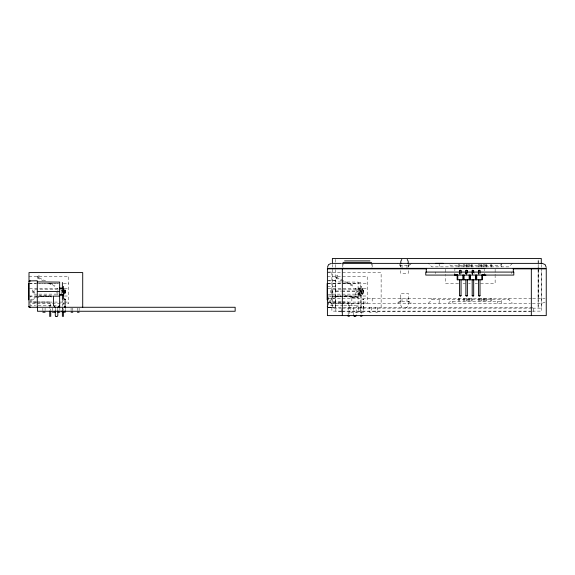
<?xml version="1.0" encoding="UTF-8"?>
<svg xmlns="http://www.w3.org/2000/svg" width="575" height="575" viewBox="0 0 575 575"><rect width="100%" height="100%" fill="white"/><g stroke="black" fill="none" stroke-linecap="round" stroke-linejoin="round"><path stroke-width="0.43" stroke-dasharray="2.88 2.16" d="M363.472 306.777L363.026 307.258L363.522 306.777L363.026 307.223L363.508 306.777L363.141 299.043L363.508 299.417L360.784 299.014M538.171 268.353L538.135 308.143L538.171 264.665L538.15 269.086M359.167 294.493L359.195 288.822M358.074 294.493L361.783 294.493L361.812 289.656M361.804 289.333L361.812 288.844M361.833 292.387L361.927 291.654L361.927 293.099M363.393 290.605C361.646 304.455 361.258 279.68 363.378 292.028L363.335 290.138L360.065 290.152L360.065 293.164L363.285 293.164M363.407 290.555L363.335 290.138M439.092 303.241L439.322 298.267M501.486 266.865L501.716 263.379M363.35 299.237L363.141 299.532L363.335 299.144M361.927 291.654L361.855 292.395L361.927 290.914M363.17 306.928L363.026 307.258L363.472 306.928M363.335 290.397L363.407 293.279L363.285 292.661M34.45 290.9L34.572 291.101M332.86 290.9L332.982 291.101M34.45 292.416L34.572 292.208M332.86 292.416L332.982 292.208M358.074 305.433L356.248 307.258L356.248 315.229M411.463 263.379L409.479 265.37L399.532 265.37L397.541 263.379M397.541 303.241L399.532 301.25L409.479 301.25L411.463 303.241M428.375 303.241L431.861 299.755L508.947 299.755L512.433 303.241M448.378 303.241L450.369 301.25L500.106 301.25L502.097 303.241M502.097 263.379L500.106 265.37L450.369 265.37L449.37 264.378M512.433 263.379L508.947 266.865L431.861 266.865L428.375 263.379M409.486 264.378L408.48 265.37L408.48 268.353M398.518 303.241L400.523 301.25L400.523 298.267M38.547 277.538L37.842 278.171L43.427 280.859M545.086 302.069L542.268 303.241L532.4 303.241M38.611 277.574L37.842 278.171A1.553 1.553 0 0 1 37.483 276.259L38.949 275.073L38.949 276.137L38.309 276.575L37.483 276.259L38.266 276.64L38.345 277.445L45.619 280.952M363.148 299.237L363.493 299.374M405.404 308.143L407.208 307.194L408.164 305.411L408.236 293.293L400.775 293.293L400.84 305.411L401.803 307.194L403.6 308.143M328.433 280.895L335.692 280.765L335.692 307.273L328.433 307.151M53.446 296.132L38.18 296.168L52.498 296.175M335.692 296.175L342.88 296.154M343.778 296.154L351.857 296.132L351.857 305.433L353.683 307.258L353.683 315.229M328.239 272.054L332.386 272.054M327.412 272.586L381.124 272.586L381.124 307.273M29.002 276.316L68.784 276.316L68.784 303.722L29.886 303.722M327.412 276.316L367.202 276.316L367.202 303.722L328.296 303.722M327.412 280.291L335.491 280.291M458.541 283.274L445.395 283.274L445.395 276.252M463.048 283.274L465.412 283.274M468.639 283.274L470.264 283.274M475.115 283.274L477.48 283.274M480.513 283.274L495.132 283.274L495.132 276.252M29.002 283.698L35.621 283.698M37.282 283.698L58.765 283.698M327.412 283.698L358.074 283.698M29.497 283.777L59.06 283.777M63.43 283.777L68.784 283.777M327.908 283.777L367.202 283.777M327.412 286.328L335.491 286.328M360.784 286.372L361.783 286.372L361.783 314.424M358.074 288.053L360.784 288.053M29.497 288.751L59.06 288.751M64.321 288.751L68.784 288.751M327.908 288.751L367.202 288.751M356.306 289.189L361.804 289.189M61.015 290.116L62.373 290.116M358.074 290.116L361.783 290.116M335.692 290.986L341.068 290.986M341.96 290.986L358.074 290.986M335.692 291.482L341.068 291.482M341.96 291.482L358.074 291.482M61.015 293.2L62.373 293.2M358.074 293.2L361.783 293.2M56.903 294.127L34.572 294.141C31.373 294.271 31.373 289.038 34.572 289.168L56.903 289.189M356.306 294.127L361.804 294.127L361.804 293.638M355.314 294.127L332.982 294.141C329.784 294.271 329.784 289.038 332.982 289.168L355.314 289.189M328.239 294.565L332.386 294.565M358.074 295.262L360.784 295.262M360.784 295.629L361.783 295.629M29.246 296.017L52.095 296.017M64.393 296.017L68.784 296.017M327.664 296.017L367.202 296.017M358.074 296.132L351.268 296.132A20.082 20.082 0 0 1 347.48 295.773A23.719 23.719 0 0 0 343.987 295.363M37.282 296.175L30.367 296.175L30.367 305.656L35.549 305.656M342.858 296.175L328.778 296.175L328.778 305.656L342.858 305.656M343.749 296.175L358.074 296.175M332.386 296.556L335.491 296.556M358.074 297.131L351.268 297.131A21.081 21.081 0 0 1 347.293 296.75A22.727 22.727 0 0 0 343.943 296.362M327.412 298.267L341.665 298.267M342.333 298.267L531.329 298.267M532.666 298.267L545.114 298.267M35.866 301.897L33.278 301.897A1.172 1.172 0 0 1 32.66 299.719A22.727 22.727 0 0 1 35.657 298.173M36.728 301.897L48.789 301.897A1.941 1.941 0 0 1 50.737 303.837L50.737 310.213M341.169 301.897L331.689 301.897A1.172 1.172 0 0 1 331.078 299.719A22.727 22.727 0 0 1 340.572 296.47M342.032 301.897L347.207 301.897A1.941 1.941 0 0 1 349.147 303.837L349.147 315.229M29.246 302.083L68.784 302.083M327.664 302.083L367.202 302.083M35.866 302.888L33.278 302.888A2.171 2.171 0 0 1 32.142 298.878A23.719 23.719 0 0 1 49.062 295.773A20.082 20.082 0 0 0 51.585 296.096M36.728 302.888L48.789 302.888A0.949 0.949 0 0 1 49.738 303.837L49.738 310.213M341.169 302.888L331.689 302.888A2.171 2.171 0 0 1 330.553 298.878A23.719 23.719 0 0 1 340.465 295.478M342.032 302.888L347.207 302.888A0.949 0.949 0 0 1 348.155 303.837L348.155 315.229M341.262 303.241L331.394 303.241L328.577 302.069M342.434 303.241L530.337 303.241M62.373 304.542L63.365 304.542L63.365 300.085M360.784 304.542L361.783 304.542M49.738 305.188L50.737 305.188M348.155 305.188L349.147 305.188M38.173 305.656L57.874 305.656M343.749 305.656L358.074 305.656M360.784 307.028L361.783 307.028M328.26 307.273L533.564 307.273L533.564 311.255L342.132 311.255M328.311 307.395L331.89 307.395M328.311 307.769L331.89 307.769M341.665 308.143L332.386 308.143L332.386 264.565M342.333 308.143L531.293 308.143M532.63 308.143L541.276 308.143L541.276 268.202M341.313 311.125L331.89 311.125L331.89 270.617M342.333 311.125L530.43 311.125M532.357 311.125L541.772 311.125L541.772 270.617M341.234 311.255L335.865 311.255L335.865 307.273M341.464 312.247L341.27 307.273M351.857 297.153L358.074 297.174M351.857 297.225L358.074 297.253M341.176 282.009L335.692 281.901M342.06 282.016L358.074 282.095L358.074 307.273M358.074 282.44L360.784 282.469L360.784 314.424M342.635 281.247L336.26 278.171A1.553 1.553 0 0 1 335.893 276.259L337.36 275.073L337.36 276.137L336.72 276.575L335.893 276.259L336.684 276.64L336.763 277.445L353.373 285.466L353 286.249L343.433 281.635M50.291 283.209L54.963 285.466L54.582 286.249L48.207 283.173M399.524 264.378L400.523 265.37L400.523 268.353M410.485 303.241L408.48 301.25L408.48 298.267M363.335 290.641L363.335 290.95M501.716 303.241L501.486 298.267M439.092 263.379L439.322 266.865M361.812 293.056L361.833 293.688M538.15 269.97L538.171 298.267M541.276 264.665L541.276 267.317M511.312 272.083L511.312 273.578M508.947 298.267L508.947 299.755M497.619 301.25L497.619 303.241M495.132 269.237L495.132 275.375M491.776 264.213L491.776 268.353M491.776 298.267L491.776 303.241M490.856 264.213L490.856 268.353M490.856 298.267L490.856 303.241M486.802 264.213L486.802 268.353M486.802 298.267L486.802 303.241M485.882 264.213L485.882 268.353M485.882 298.267L485.882 303.241M484.703 269.51L484.703 270.897M484.703 273.132L484.703 273.829M484.315 264.213L484.315 268.353M484.315 298.267L484.315 303.241M483.395 264.213L483.395 268.353M483.395 298.267L483.395 303.241M481.828 264.213L481.828 268.353M481.828 298.267L481.828 303.241M480.908 264.213L480.908 268.353M480.908 298.267L480.908 303.241M480.377 272.083L480.377 273.578M479.342 264.213L479.342 268.353M479.342 298.267L479.342 303.241M479.061 272.83L479.061 275.073M478.953 272.083L478.953 273.578M478.846 272.083L478.846 273.578M478.652 272.083L478.745 275.073M478.558 272.083L478.558 273.578M478.422 264.213L478.422 268.353M478.472 272.083L478.472 273.578M478.422 298.267L478.422 303.241M478.228 272.083L478.228 273.578M478.156 272.083L478.156 273.578M474.059 272.083L474.059 273.578M472.743 272.83L472.743 275.073M472.636 272.083L472.636 273.578M472.528 272.083L472.427 275.073M472.334 272.083L472.334 273.578M472.24 272.083L472.24 273.578M472.161 272.083L472.161 273.578M472.046 264.213L472.046 268.353M472.046 298.267L472.046 303.241M471.823 272.083L471.845 273.578M471.126 264.213L471.126 268.353M471.126 298.267L471.126 303.241M469.559 264.213L469.559 268.353M469.559 298.267L469.559 303.241M468.639 264.213L468.639 268.353M468.639 298.267L468.639 303.241M467.741 272.083L467.741 273.578M467.073 264.213L467.073 268.353M467.073 298.267L467.073 303.241M466.426 272.83L466.426 275.073M466.318 272.083L466.318 273.578M466.217 272.083L466.217 273.578M466.152 264.213L466.152 268.353M466.109 272.83L466.109 275.073M466.152 298.267L466.152 303.241M466.016 272.083L466.016 273.578M465.843 272.083L465.843 273.578M465.592 272.083L465.592 273.578M465.506 272.083L465.506 273.578M464.586 264.213L464.586 268.353M464.586 298.267L464.586 303.241M463.666 264.213L463.666 268.353M463.666 298.267L463.666 303.241M461.423 272.083L461.423 273.578M460.115 272.83L460.115 275.073M460.007 272.083L460.007 273.578M459.899 272.083L459.899 273.578M459.799 272.83L459.799 275.073M459.612 264.213L459.612 267.526M459.612 272.083L459.612 273.578M459.612 298.267L459.612 303.241M459.526 272.083L459.526 273.578M459.274 272.083L459.274 273.578M459.209 272.083L459.188 273.578M458.692 264.213L458.692 268.353M458.692 298.267L458.692 303.241M454.861 269.51L454.861 270.897M454.861 273.132L454.861 273.829M452.856 301.25L452.856 303.241M445.395 269.237L445.395 275.375M435.713 272.083L435.713 273.578M431.861 298.267L431.861 299.755M408.236 264.529L408.236 267.167M408.236 270.688L408.236 273.326L400.775 273.326L400.775 270.688M406.992 265.37L406.992 268.353M406.992 298.267L406.992 301.25M402.018 265.37L402.018 268.353M402.018 298.267L402.018 301.25M400.775 264.529L400.775 267.167M377.538 307.273L377.538 312.247L375.813 312.247L375.813 307.273M372.176 264.213L372.176 268.353M372.176 298.267L372.176 303.241M371.428 262.387L371.428 267.504M371.227 307.273L371.227 312.247L369.495 312.247L369.495 307.273M363.644 307.273L363.644 312.247L360.662 312.247L360.662 307.273M362.157 288.571L362.2 294.738M360.755 288.822L360.662 294.493M358.268 307.273L358.268 312.247L350.865 312.247L350.865 307.273M343.081 262.387L343.081 267.504M342.333 264.213L342.333 268.353M335.491 259.347L335.491 263.788M335.491 264.565L335.491 308.143M79.127 308.099L79.127 310.586M77.395 308.099L77.395 310.586M72.809 308.099L72.809 310.586M71.084 308.099L71.084 310.586M65.234 307.273L65.234 309.76M63.365 308.667L63.365 310.313M62.373 289.577L62.373 293.53M62.373 299.46L62.373 306.195M62.373 307.028L62.373 309.494M62.344 289.635L62.344 292.869M62.244 289.635L62.244 292.869M62.244 308.099L62.244 309.76M61.647 290.152L61.647 293.164M59.858 308.099L59.858 310.586M57.895 290.504L57.895 288.571L56.903 288.571L56.903 290.504M57.895 292.251L57.895 294.745L56.903 294.745L56.903 292.251M57.831 308.15L57.831 310.802M55.272 308.15L55.272 310.802M52.454 308.099L52.454 310.586M45.08 308.099L45.08 310.586M42.859 308.099L42.859 310.586M34.342 293.099A1.459 1.459 0 0 1 34.342 290.21M34.335 292.387A0.769 0.769 0 0 1 34.335 290.928M36.433 297.85A22.727 22.727 0 0 1 48.875 296.75A21.081 21.081 0 0 0 51.52 297.088M332.752 293.099A1.459 1.459 0 0 1 332.752 290.21M332.745 292.387A0.769 0.769 0 0 1 332.745 290.928M336.964 277.538L336.26 278.171L337.022 277.574M356.306 288.571L355.314 288.571L355.314 294.745L356.306 294.745L356.306 288.571M538.143 263.781L538.143 259.361L538.171 263.781M359.095 294.493L359.095 288.822L359.073 294.493"/><path stroke-width="0.86" d="M65.104 306.777C64.738 307.165 64.738 307.294 65.097 306.777L65.097 299.417C64.378 298.971 65.09 299.417 64.925 299.144M64.616 307.086L64.831 306.777L64.745 307.251M29.648 280.959L30.022 280.895L29.354 281.146C30.532 281.232 30.008 280.636 29.023 281.383A1.294 1.294 0 0 1 29.735 280.931L37.282 280.765L37.282 307.273M64.867 292.661L64.968 293.207L64.997 290.008M64.997 290.555L64.925 290.138L64.997 292.05M64.817 299.129L64.723 299.532L64.616 299.043M327.412 267.361L328.577 264.55L331.394 263.379M63.516 291.654L63.365 299.194M63.516 290.914L63.394 292.38L63.365 286.372M64.997 290.885L64.867 293.164M29.634 307.079L30.015 306.863L29.469 307.014A1.294 1.294 0 0 1 28.872 306.41L30.022 307.151L29.469 307.014M401.803 259.426L400.84 261.208L400.775 263.652M57.831 307.258L59.663 305.433M459.562 272.385L459.562 270.595L460.058 270.099L461.049 270.595L461.049 272.385M465.879 272.385L465.879 270.595L466.375 270.099L467.367 270.595L467.367 272.385M472.19 272.385L472.19 270.595L472.693 270.099L473.685 270.595L473.685 272.385M478.508 272.385L478.508 270.595L479.004 270.099L480.003 270.595L480.003 272.385M461.049 279.795L461.049 295.708L460.553 296.204L459.562 295.708L459.562 279.795M467.367 279.795L467.367 295.708L466.871 296.204L465.879 295.708L465.879 279.795M473.685 279.795L473.685 295.708L473.189 296.204L472.19 295.708L472.19 279.795M480.003 279.795L480.003 295.708L479.507 296.204L478.508 295.708L478.508 279.795M64.738 299.237L65.061 299.532M344.569 260.892L369.933 260.892M343.081 262.387L371.428 262.387M435.57 263.343L443.239 263.343M333.241 263.379L341.262 263.379M342.333 263.379L542.268 263.379L545.086 264.55L546.25 267.361M546.25 268.353L327.412 268.353L327.412 315.603L546.25 315.603L546.25 268.856L513.418 268.856M454.861 268.604L484.703 268.604M327.412 268.856L426.528 268.856M459.562 270.595L461.049 270.595M465.879 270.595L467.367 270.595M472.19 270.595L473.685 270.595M478.508 270.595L480.003 270.595M454.861 274.943L457.492 274.943M482.066 274.943L484.703 274.943M457.492 275.188L454.861 275.188L454.861 274.527M482.066 275.188L485.947 275.073M59.663 288.053L62.373 288.053M59.663 288.822L63.365 288.822M37.282 291.482L59.663 291.482M64.925 291.654L64.968 292.028M59.663 294.493L63.365 294.493M59.663 295.262L62.373 295.262M62.373 295.629L63.365 295.629M459.562 295.708L461.049 295.708M465.879 295.708L467.367 295.708M472.19 295.708L473.685 295.708M478.508 295.708L480.003 295.708M59.663 296.132L53.446 296.132L53.446 305.433L55.272 307.258M42.859 312.247L45.08 312.247M52.454 312.247L55.265 312.247M57.888 312.247L59.858 312.247M62.991 312.247L65.234 312.247L65.234 310.586M71.084 312.247L72.809 312.247M77.395 312.247L79.127 312.247M55.272 310.802L55.272 315.229A1.294 1.294 0 0 0 55.969 316.394L56.839 316.487A1.294 1.294 0 0 0 57.831 315.229L57.831 310.802M354.682 316.487L355.249 316.487A1.294 1.294 0 0 0 356.213 315.517M37.282 281.901L59.663 282.095L59.663 307.266M55.998 316.394L56.839 316.487L56.264 316.487M407.208 259.426L408.164 261.208L408.236 263.652M327.419 306.604L327.29 306.41A1.294 1.294 0 0 0 327.441 306.655M541.276 263.781L541.276 258.477L332.386 258.477L332.386 263.76M531.329 268.856L531.329 315.603M513.303 268.353L513.303 272.083M484.703 268.353L484.703 268.834M484.703 274.527L484.703 275.188M482.418 275.073L482.418 279.795L457.147 279.795L457.147 275.073M481.793 275.073L481.793 279.795M476.718 275.073L476.718 279.795M476.1 275.073L476.1 279.795M475.475 275.073L475.475 279.795M470.4 275.073L470.4 279.795M469.782 275.073L469.782 279.795M469.157 275.073L469.157 279.795M464.09 275.073L464.09 279.795M463.464 275.073L463.464 279.795M462.846 275.073L462.846 279.795M457.772 275.073L457.772 279.795M454.861 268.353L454.861 268.834M426.262 268.353L426.262 272.083M361.783 315.244L361.783 316.516M360.784 315.244L360.784 316.516M349.147 315.517L349.147 316.523M348.155 315.517L348.155 316.523M342.333 268.856L342.333 315.603M327.168 283.446L327.168 299.863M82.714 307.273L82.714 272.586L29.002 272.586L29.002 307.273L235.153 307.273L235.153 311.255L37.454 311.255L37.454 307.273M63.746 288.571L63.782 294.738M63.516 288.571L63.516 294.745M63.365 311.132L63.365 316.516M62.373 282.469L62.373 288.822M62.373 294.493L62.373 299.51M62.373 311.132L62.373 316.516M62.244 310.586L62.244 312.247M50.737 311.046L50.737 316.523M49.738 311.046L49.738 316.523M28.75 283.446L28.75 299.863M354.387 316.394A1.294 1.294 0 0 1 353.69 315.517M513.798 272.083L425.766 272.083L425.766 275.073L513.798 275.073L513.798 272.083"/></g></svg>
